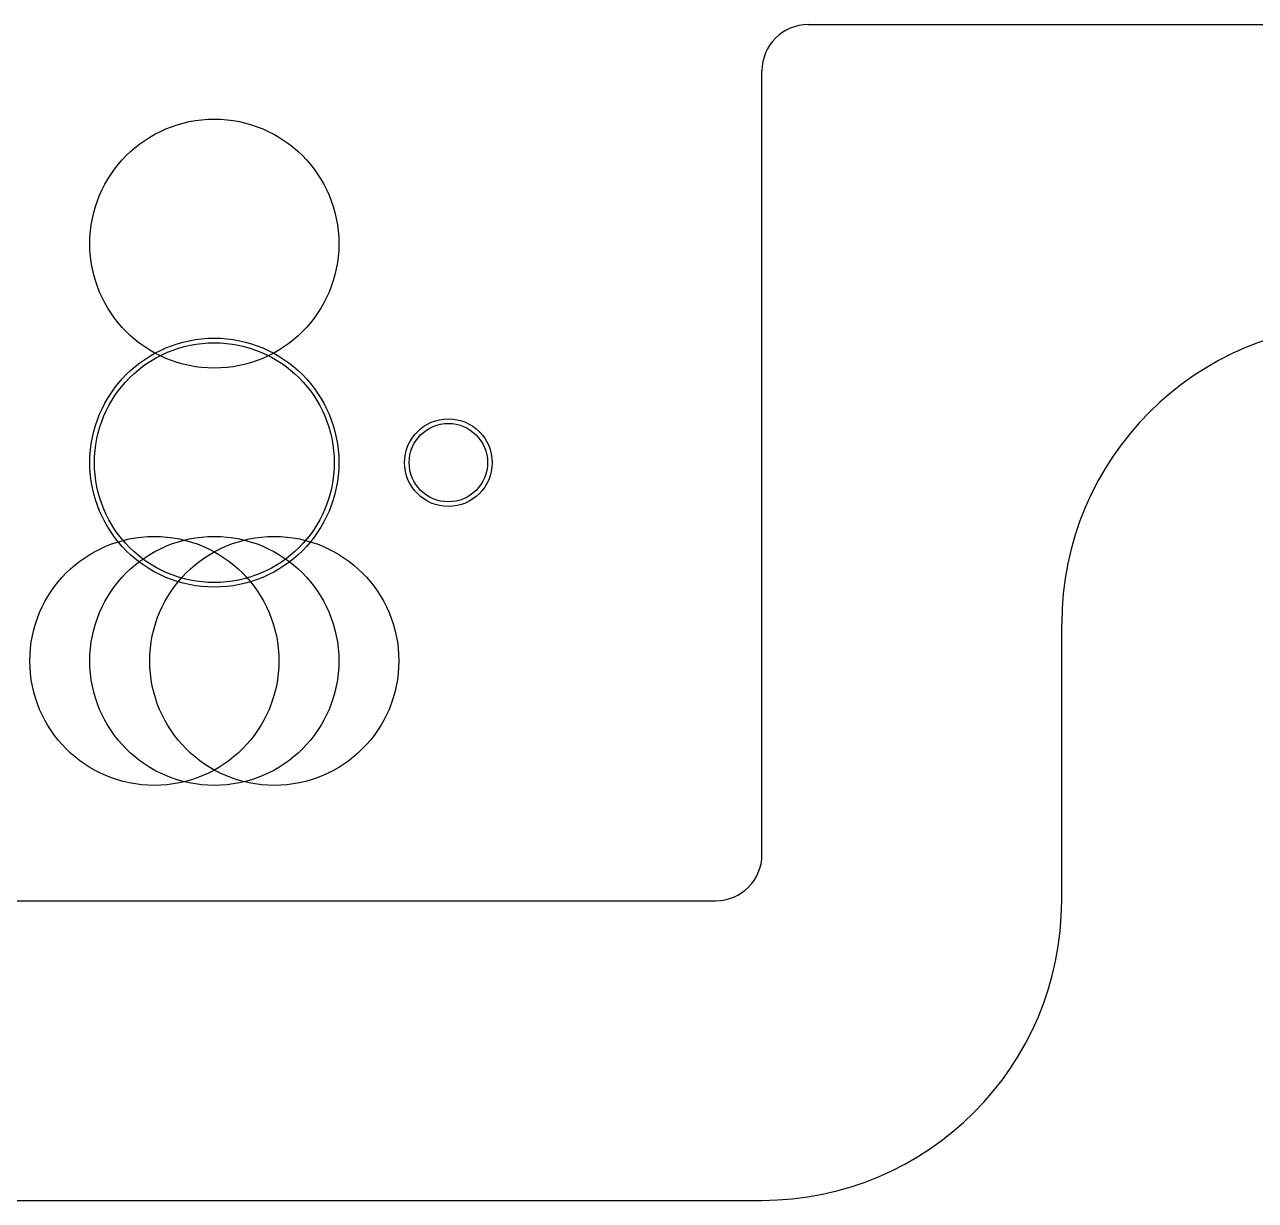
# Model space of a CAD drawing. Extents: x -14 to 315, y -179 to 16.
# Drawn here: x 236.16 to 262.85, y -92 to -66.5 of the extents above; entities that cross this region are included whole.
import ezdxf

# ---------------------------------------------------------------- set-up
doc = ezdxf.new("R2010")
doc.units = 0
doc.layers.add('BLACK', color=7, linetype='CONTINUOUS')

msp = doc.modelspace()

# ---------------------------------------------------------------- linework, layer by layer
at = {"layer": 'BLACK', "linetype": 'CONTINUOUS'}
for p, q in [((253.15, -66.5), (303, -66.5)), ((252.15, -84.5), (252.15, -67.5)), ((258.65, -85.5), (258.65, -79.5)), ((207.755814, -85.5), (251.15, -85.5)), ((211.333601, -92), (252.15, -92))]:
    msp.add_line(p, q, dxfattribs=at)
at = {"layer": 'BLACK'}
for centre, radius in [((240.275, -71.25), 2.7), ((240.275, -76), 2.7), ((240.275, -76), 2.6), ((245.35, -76), 0.95), ((245.35, -76), 0.85), ((238.975, -80.3), 2.7), ((240.275, -80.3), 2.7), ((241.575, -80.3), 2.7)]:
    msp.add_circle(centre, radius, dxfattribs=at)
for centre, radius, start, end in [((253.15, -67.5), 1, 90, 180), ((265.15, -79.5), 6.5, 90, 180), ((251.15, -84.5), 1, -90, 0), ((252.15, -85.5), 6.5, -90, 0)]:
    msp.add_arc(centre, radius, start, end, dxfattribs=at)

doc.saveas('drawing.dxf')
